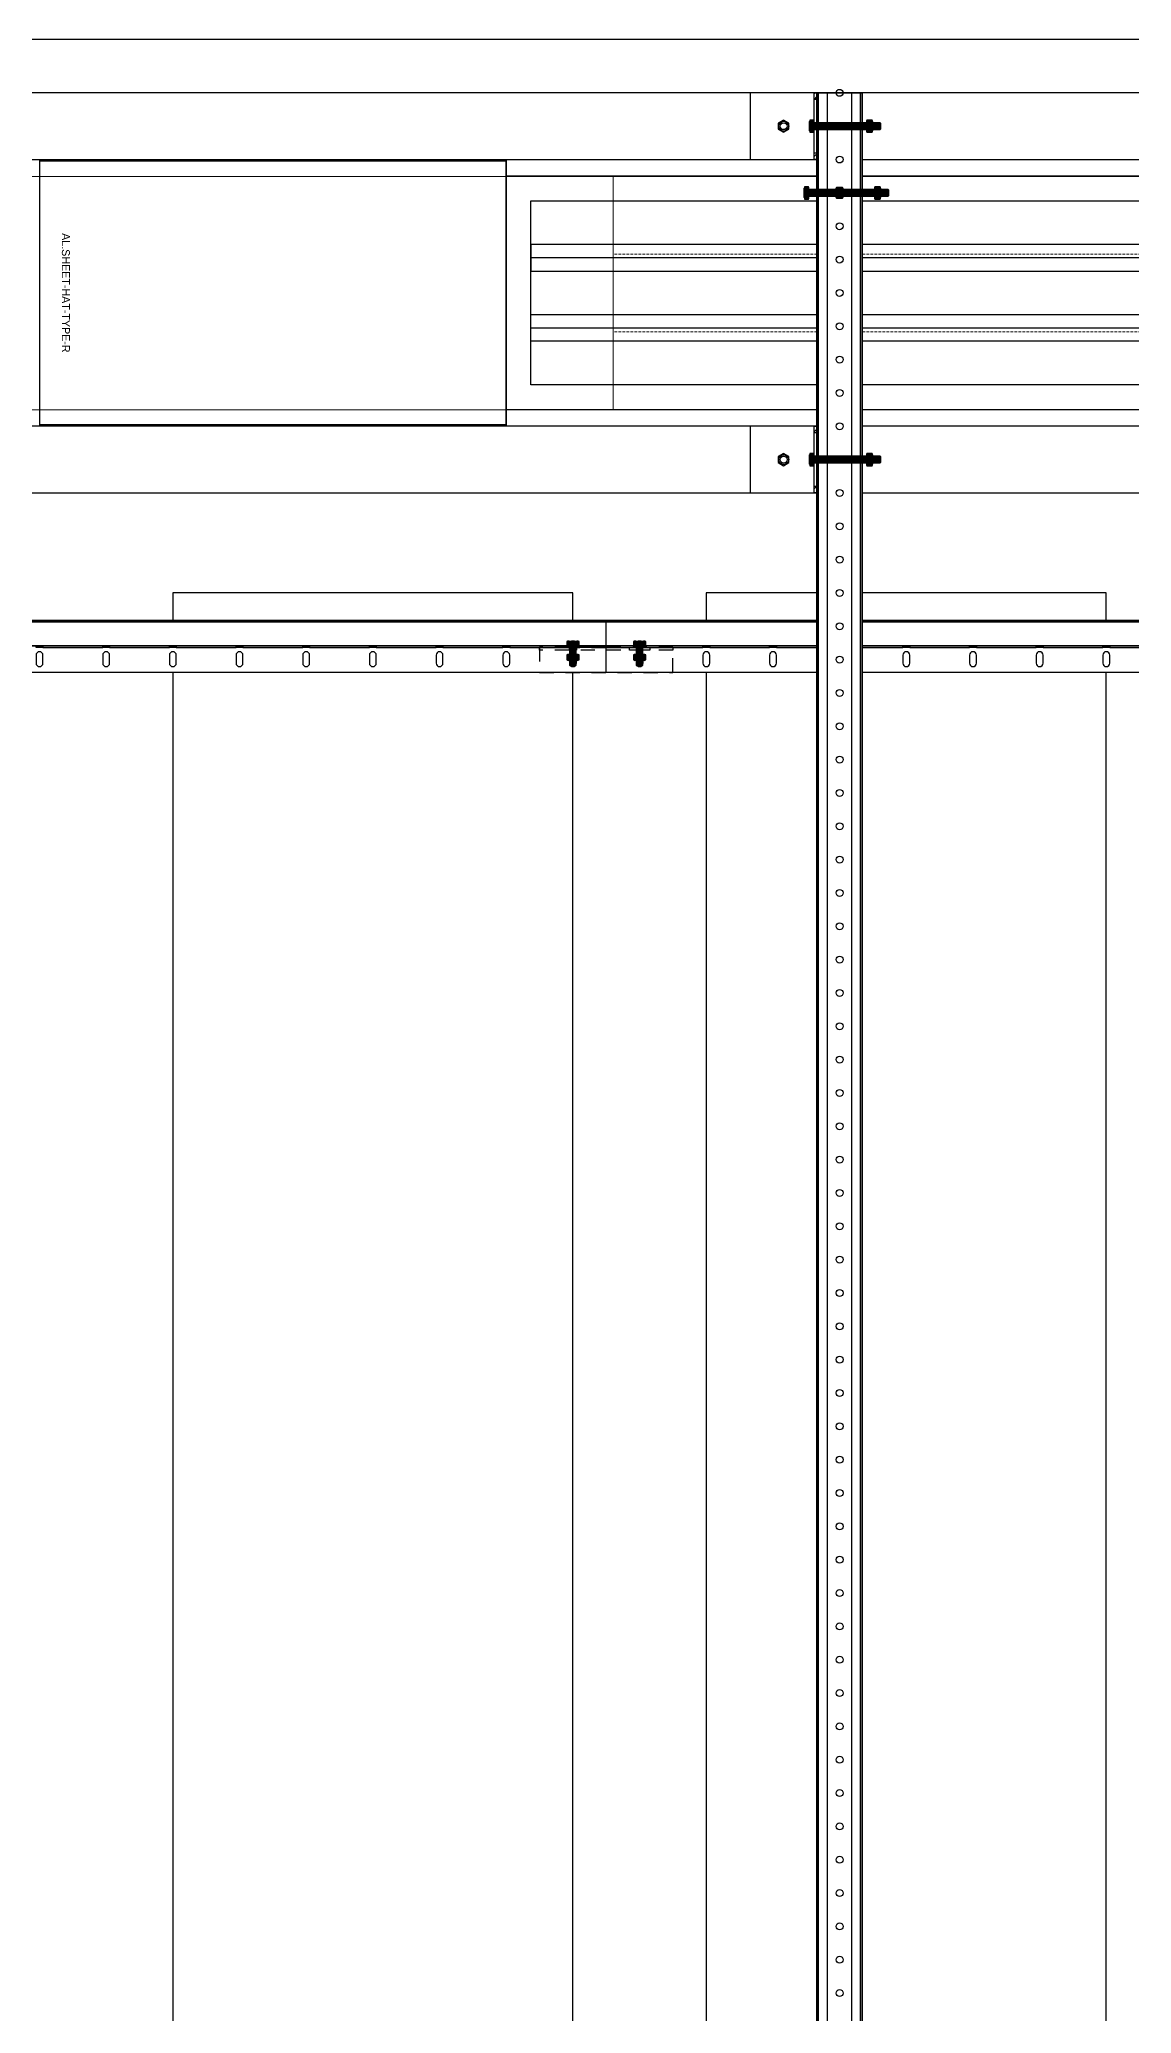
# Model space of a CAD drawing. Header units: millimetres. Extents: x -962357 to -591296, y -223672 to 59420.
# Drawn here: x -726230 to -725411, y -177807 to -176326 of the extents above; entities that cross this region are included whole.
import ezdxf
from ezdxf.enums import TextEntityAlignment as Align

# ---------------------------------------------------------------- set-up
doc = ezdxf.new("R2010")
doc.units = ezdxf.units.MM
doc.linetypes.add('DPA_Hidden 50', pattern=[3, 2, -1])
doc.linetypes.add('TA_HL_003.00000', pattern=[19.5, 10.65, -8.85])
for name, color, linetype in [('000 - H A T C H', 8, 'Continuous'), ('000 - WIPEOUT', 250, 'Continuous'), ('001 - ASCESSORIES', 251, 'Continuous'), ('A04_TUBE SERIES', 2, 'Continuous'), ('A11_ALU.SOLID SHEET', 2, 'Continuous')]:
    doc.layers.add(name, color=color, linetype=linetype)
doc.layers.add('A-GLAZ-CURT', color=2, linetype='Continuous', lineweight=9)
pattern_1 = [(110, (-0.5, 0), (-0.939693, -0.34202), []), (110, (-0.2012, 0.6409), (-0.939693, -0.34202), [1.25, -0.25, 0, -0.25])]

# ---------------------------------------------------------------- blocks, each defined once
blk = doc.blocks.new('*U4622')
at = {"layer": 'A11_ALU.SOLID SHEET', "color": 0}
blk.add_lwpolyline([(350, -98.8), (350, 98.8), (0, 98.8), (0, -98.8)], close=True, dxfattribs=at)
at = {"layer": 'Defpoints', "color": 250}
blk.add_point((0, 0), dxfattribs=at)
blk.add_text('AL.SHEET-HAT-TYPE-R', height=6, rotation=270, dxfattribs=at).set_placement((15, 0), align=Align.BOTTOM_CENTER)
blk = doc.blocks.new('*U4623')
at = {"layer": '001 - ASCESSORIES', "color": 0, "linetype": 'ByBlock'}
blk.add_lwpolyline([(800, 87.5), (-800, 87.5), (-800, -87.5), (800, -87.5)], close=True, dxfattribs=at)
at = {"layer": '001 - ASCESSORIES', "linetype": 'ByBlock'}
for points in [[(-781.5, 69), (781.5, 69), (781.5, -69), (-781.5, -69)], [(781.5, 36.3), (-781.5, 36.3), (-781.5, 16.3), (781.5, 16.3)], [(-781.5, -16.3), (781.5, -16.3), (781.5, -36.3), (-781.5, -36.3)]]:
    blk.add_lwpolyline(points, close=True, dxfattribs=at)
for points in [[(781.5, 26.3), (-781.5, 26.3)], [(-781.5, -26.3), (781.5, -26.3)]]:
    blk.add_lwpolyline(points, dxfattribs=at)
blk = doc.blocks.new('*U4643')
blk.add_attdef('EXTR.OVL-LENGTH_', (-25, -59.1), '', height=5)
blk.add_wipeout([(-25, 0), (25, 0), (25, 67400), (-25, 67400)]).dxf.layer = '000 - WIPEOUT'
at = {"layer": 'A04_TUBE SERIES', "color": 0}
blk.add_lwpolyline([(-25, 0), (25, 0), (25, 67400), (-25, 67400)], close=True, dxfattribs=at)
blk = doc.blocks.new('*U4645')
blk.add_attdef('EXTR.OVL-LENGTH_', (-25, -59.1), '', height=5)
blk.add_wipeout([(-25, 0), (25, 0), (25, 67400), (-25, 67400)]).dxf.layer = '000 - WIPEOUT'
at = {"layer": 'A04_TUBE SERIES', "color": 0}
blk.add_lwpolyline([(-25, 0), (25, 0), (25, 67400), (-25, 67400)], close=True, dxfattribs=at)
blk = doc.blocks.new('*U4717')
at = {"color": 3}
for points in [[(-1050, 25550), (1050, 25550), (1050, 25250), (-1050, 25250)], [(-1050, 25150), (1050, 25150), (1050, 24850), (-1050, 24850)]]:
    blk.add_wipeout(points, dxfattribs=at).dxf.layer = '000 - WIPEOUT'
at = {"layer": 'A11_ALU.SOLID SHEET', "color": 0, "linetype": 'ByBlock'}
for points in [[(-1050, 25250), (1050, 25250), (1050, 25550), (-1050, 25550)], [(-1050, 24850), (1050, 24850), (1050, 25150), (-1050, 25150)]]:
    blk.add_lwpolyline(points, close=True, dxfattribs=at)
blk = doc.blocks.new('000 - ASSCESSORIES_FAMELINE_GALV.BRACKET_FITTING_Z-PROFILE_HR-02AA_TOP_VIEW')
blk.add_wipeout([(-1200, 39), (1200, 39), (1200, 0), (-1200, 0)]).dxf.layer = '000 - WIPEOUT'
at = {"layer": '001 - ASCESSORIES', "linetype": 'Continuous'}
for p, q in [((-1200, 39), (1200, 39)), ((-1200, 0), (1200, 0))]:
    blk.add_line(p, q, dxfattribs=at)
at = {"layer": '001 - ASCESSORIES', "color": 1, "linetype": 'ByBlock'}
for p, q in [((-1127.6, 20.2), (-1127.6, 19)), ((-1077.6, 20.2), (-1077.6, 19)), ((-1027.6, 20.2), (-1027.6, 19)), ((-977.6, 20.2), (-977.6, 19)), ((-927.6, 20.2), (-927.6, 19)), ((-877.6, 20.2), (-877.6, 19)), ((-827.6, 20.2), (-827.6, 19)), ((-777.6, 20.2), (-777.6, 19)), ((822.4, 20.2), (822.4, 19)), ((872.4, 20.2), (872.4, 19)), ((922.4, 20.2), (922.4, 19)), ((972.4, 20.2), (972.4, 19)), ((1022.4, 20.2), (1022.4, 19)), ((1072.4, 20.2), (1072.4, 19)), ((1122.4, 20.2), (1122.4, 19)), ((1172.4, 20.2), (1172.4, 19))]:
    blk.add_line(p, q, dxfattribs=at)
at = {"layer": '001 - ASCESSORIES', "color": 0, "linetype": 'ByBlock'}
blk.add_lwpolyline([(-1200, 39), (1200, 39), (1200, 19), (-1200, 19)], close=True, dxfattribs=at)
at = {"layer": '001 - ASCESSORIES'}
for points in [[(-1172.4, 26), (-1172.4, 32, 1), (-1177.6, 32), (-1177.6, 26, 1)], [(-1122.4, 26), (-1122.4, 32, 1), (-1127.6, 32), (-1127.6, 26, 1)], [(-1072.4, 26), (-1072.4, 32, 1), (-1077.6, 32), (-1077.6, 26, 1)], [(-1022.4, 26), (-1022.4, 32, 1), (-1027.6, 32), (-1027.6, 26, 1)], [(-972.4, 26), (-972.4, 32, 1), (-977.6, 32), (-977.6, 26, 1)], [(-922.4, 26), (-922.4, 32, 1), (-927.6, 32), (-927.6, 26, 1)], [(-872.4, 26), (-872.4, 32, 1), (-877.6, 32), (-877.6, 26, 1)], [(-822.4, 26), (-822.4, 32, 1), (-827.6, 32), (-827.6, 26, 1)], [(-772.4, 26), (-772.4, 32, 1), (-777.6, 32), (-777.6, 26, 1)], [(827.6, 26), (827.6, 32, 1), (822.4, 32), (822.4, 26, 1)], [(877.6, 26), (877.6, 32, 1), (872.4, 32), (872.4, 26, 1)], [(927.6, 26), (927.6, 32, 1), (922.4, 32), (922.4, 26, 1)], [(977.6, 26), (977.6, 32, 1), (972.4, 32), (972.4, 26, 1)], [(1027.6, 26), (1027.6, 32, 1), (1022.4, 32), (1022.4, 26, 1)], [(1077.6, 26), (1077.6, 32, 1), (1072.4, 32), (1072.4, 26, 1)], [(1127.6, 26), (1127.6, 32, 1), (1122.4, 32), (1122.4, 26, 1)], [(1177.6, 26), (1177.6, 32, 1), (1172.4, 32), (1172.4, 26, 1)]]:
    blk.add_lwpolyline(points, format="xyb", close=True, dxfattribs=at)
at = {"layer": '001 - ASCESSORIES', "color": 1, "linetype": 'ByBlock'}
for points in [[(-1200, 20.2), (-1177.6, 20.2), (-1177.6, 19), (-1200, 19)], [(-1177.6, 20.2), (-1172.4, 20.2), (-1172.4, 19), (-1177.6, 19)], [(-1127.6, 20.2), (-1172.4, 20.2), (-1172.4, 19), (-1127.6, 19)], [(-1127.6, 20.2), (-1122.4, 20.2), (-1122.4, 19), (-1127.6, 19)], [(-1077.6, 20.2), (-1122.4, 20.2), (-1122.4, 19), (-1077.6, 19)], [(-1077.6, 20.2), (-1072.4, 20.2), (-1072.4, 19), (-1077.6, 19)], [(-1027.6, 20.2), (-1072.4, 20.2), (-1072.4, 19), (-1027.6, 19)], [(-1027.6, 20.2), (-1022.4, 20.2), (-1022.4, 19), (-1027.6, 19)], [(-977.6, 20.2), (-1022.4, 20.2), (-1022.4, 19), (-977.6, 19)], [(-977.6, 20.2), (-972.4, 20.2), (-972.4, 19), (-977.6, 19)], [(-927.6, 20.2), (-972.4, 20.2), (-972.4, 19), (-927.6, 19)], [(-927.6, 20.2), (-922.4, 20.2), (-922.4, 19), (-927.6, 19)], [(-877.6, 20.2), (-922.4, 20.2), (-922.4, 19), (-877.6, 19)], [(-877.6, 20.2), (-872.4, 20.2), (-872.4, 19), (-877.6, 19)], [(-827.6, 20.2), (-872.4, 20.2), (-872.4, 19), (-827.6, 19)], [(-827.6, 20.2), (-822.4, 20.2), (-822.4, 19), (-827.6, 19)], [(-777.6, 20.2), (-822.4, 20.2), (-822.4, 19), (-777.6, 19)], [(-777.6, 20.2), (-772.4, 20.2), (-772.4, 19), (-777.6, 19)], [(822.4, 20.2), (777.6, 20.2), (777.6, 19), (822.4, 19)], [(822.4, 20.2), (827.6, 20.2), (827.6, 19), (822.4, 19)], [(872.4, 20.2), (827.6, 20.2), (827.6, 19), (872.4, 19)], [(872.4, 20.2), (877.6, 20.2), (877.6, 19), (872.4, 19)], [(922.4, 20.2), (877.6, 20.2), (877.6, 19), (922.4, 19)], [(922.4, 20.2), (927.6, 20.2), (927.6, 19), (922.4, 19)], [(972.4, 20.2), (927.6, 20.2), (927.6, 19), (972.4, 19)], [(972.4, 20.2), (977.6, 20.2), (977.6, 19), (972.4, 19)], [(1022.4, 20.2), (977.6, 20.2), (977.6, 19), (1022.4, 19)], [(1022.4, 20.2), (1027.6, 20.2), (1027.6, 19), (1022.4, 19)], [(1072.4, 20.2), (1027.6, 20.2), (1027.6, 19), (1072.4, 19)], [(1072.4, 20.2), (1077.6, 20.2), (1077.6, 19), (1072.4, 19)], [(1122.4, 20.2), (1077.6, 20.2), (1077.6, 19), (1122.4, 19)], [(1122.4, 20.2), (1127.6, 20.2), (1127.6, 19), (1122.4, 19)], [(1172.4, 20.2), (1127.6, 20.2), (1127.6, 19), (1172.4, 19)], [(1172.4, 20.2), (1177.6, 20.2), (1177.6, 19), (1172.4, 19)], [(1200, 20.2), (1177.6, 20.2), (1177.6, 19), (1200, 19)]]:
    blk.add_lwpolyline(points, close=True, dxfattribs=at)
at = {"layer": '001 - ASCESSORIES'}
blk.add_lwpolyline([(-1200, 19), (1200, 19), (1200, 0), (-1200, 0)], close=True, dxfattribs=at)
at = {"layer": '001 - ASCESSORIES', "color": 2}
blk.add_lwpolyline([(-1200, 1.2), (1200, 1.2), (1200, 0), (-1200, 0)], close=True, dxfattribs=at)
blk = doc.blocks.new('*U4662')
at = {"color": 1}
for p, q in [((-3.5, 4.5), (3.5, 4.5)), ((-3.5, 0), (3.5, 0))]:
    blk.add_line(p, q, dxfattribs=at)
at = {"color": 0}
for points in [[(-2.3, 4.2, 0.249893), (-4.6, 4.2), (-4.6, 0.3, 0.249893), (-2.3, 0.3)], [(2.3, 4.2, 0.062422), (0, 4.5, 0.062422), (-2.3, 4.2), (-2.3, 0.3, 0.061692), (0, 0, 0.061692), (2.3, 0.3)], [(4.6, 4.2, 0.249893), (2.3, 4.2), (2.3, 0.3, 0.249893), (4.6, 0.3)]]:
    blk.add_lwpolyline(points, format="xyb", close=True, dxfattribs=at)
blk = doc.blocks.new('*U4707')
at = {"layer": '000 - H A T C H'}
h = blk.add_hatch(color=250, dxfattribs=at)
h.dxf.hatch_style = 1
edge = h.paths.add_edge_path()
edge.add_line((0.3, 4.6), (4.2, 4.6))
edge.add_arc((2, 3.5), 2.45, 0, 28.0609, ccw=False)
edge.add_line((4.5, 3.5), (4.5, 0))
edge.add_arc((-4.9, 0), 9.36, -0.0239, 0.0239, ccw=False)
edge.add_line((4.5, 0), (4.5, 0))
edge.add_arc((-4.9, 0), 9.36, -0.0239, 0.0239, ccw=False)
edge.add_line((4.5, 0), (4.5, -3.5))
edge.add_arc((2, -3.5), 2.45, -28.0609, 0, ccw=False)
edge.add_line((4.2, -4.6), (0.3, -4.6))
edge.add_arc((2.5, -3.5), 2.45, 180, 208.0609, ccw=False)
edge.add_line((0, -3.5), (0, 3.5))
edge.add_arc((2.5, 3.5), 2.45, 151.9391, 180, ccw=False)
at = {"layer": '001 - ASCESSORIES', "color": 0, "rotation": 270}
blk.add_blockref('*U4662', (0, 0), dxfattribs=at)
blk = doc.blocks.new('*U4682')
at = {"color": 1}
for p, q in [((-3.5, 3.5), (3.5, 3.5)), ((-3.5, 0), (3.5, 0))]:
    blk.add_line(p, q, dxfattribs=at)
at = {"color": 0}
for points in [[(-2.3, 3.2, 0.249855), (-4.6, 3.2), (-4.6, 0.3, 0.249855), (-2.3, 0.3)], [(2.3, 3.2, 0.062432), (0, 3.5, 0.062432), (-2.3, 3.2), (-2.3, 0.3, 0.061701), (0, 0, 0.061701), (2.3, 0.3)], [(4.6, 3.2, 0.249855), (2.3, 3.2), (2.3, 0.3, 0.249855), (4.6, 0.3)]]:
    blk.add_lwpolyline(points, format="xyb", close=True, dxfattribs=at)
blk = doc.blocks.new('*U4688')
at = {"layer": '000 - H A T C H'}
h = blk.add_hatch(dxfattribs=at)
h.set_pattern_fill('ANSI35', color=8, scale=4, angle=65)
h.set_pattern_definition(pattern_1)
h.paths.add_polyline_path([(0, -2.5), (14.5, -2.5), (14.5, 2.5), (0, 2.5)])
at = {"color": 8}
blk.add_line((14.5, -2.5), (14.5, 2.5), dxfattribs=at)
at = {"color": 1}
blk.add_lwpolyline([(14.5, 2.5), (0, 2.5), (0, -2.5), (14.5, -2.5), (15, -2), (15, 2)], close=True, dxfattribs=at)
blk = doc.blocks.new('*U4699')
at = {"layer": '000 - H A T C H'}
h = blk.add_hatch(color=250, dxfattribs=at)
h.dxf.hatch_style = 1
edge = h.paths.add_edge_path()
edge.add_line((-0.3, -4.6), (-3.2, -4.6))
edge.add_arc((-1, -3.5), 2.45, 180, 208.0569, ccw=False)
edge.add_line((-3.5, -3.5), (-3.5, 0))
edge.add_arc((5.9, 0), 9.36, 179.9761, 180.0239, ccw=False)
edge.add_line((-3.5, 0), (-3.5, 0))
edge.add_arc((5.9, 0), 9.36, 179.9761, 180.0239, ccw=False)
edge.add_line((-3.5, 0), (-3.5, 3.5))
edge.add_arc((-1, 3.5), 2.45, 151.9431, 180, ccw=False)
edge.add_line((-3.2, 4.6), (-0.3, 4.6))
edge.add_arc((-2.5, 3.5), 2.45, 360, 388.0569, ccw=False)
edge.add_line((0, 3.5), (0, -3.5))
edge.add_arc((-2.5, -3.5), 2.45, 331.9431, 360, ccw=False)
blk.add_blockref('*U4688', (0, 0))
at = {"layer": '001 - ASCESSORIES', "rotation": 90}
blk.add_blockref('*U4682', (0, 0), dxfattribs=at)
blk = doc.blocks.new('000 - ASSCESSORIES_FAMELINE_GALV._SPICE-FOR_HR-02A_TOP_VIEW')
at = {"layer": '001 - ASCESSORIES', "color": 0, "linetype": 'ByBlock'}
blk.add_lwpolyline([(-50, 0), (50, 0), (50, 18.8), (-50, 18.8)], close=True, dxfattribs=at)
at = {"layer": '001 - ASCESSORIES', "linetype": 'ByBlock'}
blk.add_lwpolyline([(-50, 2), (50, 2), (50, 0), (-50, 0)], close=True, dxfattribs=at)
at = {"layer": '001 - ASCESSORIES', "color": 1}
for points in [[(-32.6, 2), (-17.4, 2), (-17.4, 0), (-32.6, 0)], [(22.4, 2), (27.6, 2), (27.6, 0), (22.4, 0)]]:
    blk.add_lwpolyline(points, close=True, dxfattribs=at)
blk = doc.blocks.new('*U4943')
at = {"layer": '001 - ASCESSORIES', "linetype": 'ByBlock', "rotation": 180}
blk.add_blockref('000 - ASSCESSORIES_FAMELINE_GALV.BRACKET_FITTING_Z-PROFILE_HR-02AA_TOP_VIEW', (24000, 39), dxfattribs=at)
blk.add_blockref('000 - ASSCESSORIES_FAMELINE_GALV.BRACKET_FITTING_Z-PROFILE_HR-02AA_TOP_VIEW', (26400, 39), dxfattribs=at)
at = {"layer": '001 - ASCESSORIES', "rotation": 270}
for name, p in [('*U4699', (25175, 20)), ('*U4707', (25175, 13.6))]:
    blk.add_blockref(name, p, dxfattribs=at)
at = {"layer": '001 - ASCESSORIES', "linetype": 'TA_HL_003.00000', "rotation": 180}
blk.add_blockref('000 - ASSCESSORIES_FAMELINE_GALV._SPICE-FOR_HR-02A_TOP_VIEW', (25200, 18.8), dxfattribs=at)
at = {"layer": '001 - ASCESSORIES', "rotation": 270}
for name, p in [('*U4699', (25225, 20)), ('*U4707', (25225, 13.6))]:
    blk.add_blockref(name, p, dxfattribs=at)
blk = doc.blocks.new('*U4945')
at = {"color": 6}
blk.add_wipeout([(1425, -17), (-1425, -17), (-1425, 17), (1425, 17)], dxfattribs=at).dxf.layer = '000 - WIPEOUT'
at = {"layer": '001 - ASCESSORIES', "color": 0, "linetype": 'ByBlock'}
for p, q in [((1425, 15.8), (-1425, 15.8)), ((1425, -15.8), (-1425, -15.8))]:
    blk.add_line(p, q, dxfattribs=at)
at = {"layer": '001 - ASCESSORIES', "color": 1}
blk.add_lwpolyline([(1425, 17), (1425, -17), (-1425, -17), (-1425, 17)], close=True, dxfattribs=at)
at = {"layer": '001 - ASCESSORIES', "color": 0, "linetype": 'ByBlock'}
for points in [[(-1425, 17), (-1425, 9), (1425, 9), (1425, 17)], [(-1425, -9), (-1425, -17), (1425, -17), (1425, -9)]]:
    blk.add_lwpolyline(points, close=True, dxfattribs=at)
at = {"layer": '001 - ASCESSORIES', "color": 1, "linetype": 'Continuous'}
for centre in [(-1425, 0), (-1400, 0), (-1375, 0), (-1350, 0), (-1325, 0), (-1300, 0), (-1275, 0), (-1250, 0), (-1225, 0), (-1200, 0), (-1175, 0), (-1150, 0), (-1125, 0), (-1100, 0), (-1075, 0), (-1050, 0), (-1025, 0), (-1000, 0), (-975, 0), (-950, 0), (-925, 0), (-900, 0), (-875, 0), (-850, 0), (-825, 0), (-800, 0), (-775, 0), (-750, 0), (-725, 0), (-700, 0), (-675, 0), (-650, 0), (-625, 0), (-600, 0), (-575, 0), (-550, 0), (-525, 0), (-500, 0), (-475, 0), (-450, 0), (-425, 0), (-400, 0), (-375, 0), (-350, 0), (-325, 0), (-300, 0), (-275, 0), (-250, 0), (-225, 0), (-200, 0), (-175, 0), (-150, 0), (-125, 0), (-100, 0), (-75, 0), (-50, 0), (-25, 0), (0, 0)]:
    blk.add_circle(centre, 2.6, dxfattribs=at)
blk = doc.blocks.new('*U4663')
at = {"layer": '001 - ASCESSORIES', "color": 0}
blk.add_lwpolyline([(4.6, 0), (2.3, 4), (-2.3, 4), (-4.6, 0), (-2.3, -4), (2.3, -4)], close=True, dxfattribs=at)
at = {"layer": '001 - ASCESSORIES', "color": 8}
blk.add_circle((0, 0), 3.85, dxfattribs=at)
at = {"layer": '001 - ASCESSORIES', "color": 0}
blk.add_circle((0, 0), 2.6, dxfattribs=at)
blk = doc.blocks.new('*U4664')
at = {"layer": '000 - H A T C H'}
h = blk.add_hatch(color=250, dxfattribs=at)
h.dxf.hatch_style = 1
h.paths.add_polyline_path([(4, -2.3), (4, 2.3), (0, 4.6), (-4, 2.3), (-4, -2.3), (0, -4.6)])
h.paths.add_polyline_path([(0, -2.6, -1), (0, 2.6, -1)], flags=16)
at = {"layer": '001 - ASCESSORIES', "color": 0, "rotation": 270}
blk.add_blockref('*U4663', (0, 0), dxfattribs=at)
blk = doc.blocks.new('*U4696')
at = {"layer": '000 - H A T C H'}
h = blk.add_hatch(dxfattribs=at)
h.set_pattern_fill('ANSI35', color=8, scale=4, angle=65)
h.set_pattern_definition(pattern_1)
h.paths.add_polyline_path([(0, -2.5), (59.5, -2.5), (59.5, 2.5), (0, 2.5)])
at = {"color": 8}
blk.add_line((59.5, -2.5), (59.5, 2.5), dxfattribs=at)
at = {"color": 1}
blk.add_lwpolyline([(59.5, 2.5), (0, 2.5), (0, -2.5), (59.5, -2.5), (60, -2), (60, 2)], close=True, dxfattribs=at)
blk = doc.blocks.new('*U4748')
at = {"layer": '000 - H A T C H'}
h = blk.add_hatch(color=250, dxfattribs=at)
h.dxf.hatch_style = 1
edge = h.paths.add_edge_path()
edge.add_line((-0.3, -4.6), (-3.2, -4.6))
edge.add_arc((-1, -3.5), 2.45, 180, 208.0569, ccw=False)
edge.add_line((-3.5, -3.5), (-3.5, 0))
edge.add_arc((5.9, 0), 9.36, 179.9761, 180.0239, ccw=False)
edge.add_line((-3.5, 0), (-3.5, 0))
edge.add_arc((5.9, 0), 9.36, 179.9761, 180.0239, ccw=False)
edge.add_line((-3.5, 0), (-3.5, 3.5))
edge.add_arc((-1, 3.5), 2.45, 151.9431, 180, ccw=False)
edge.add_line((-3.2, 4.6), (-0.3, 4.6))
edge.add_arc((-2.5, 3.5), 2.45, 360, 388.0569, ccw=False)
edge.add_line((0, 3.5), (0, -3.5))
edge.add_arc((-2.5, -3.5), 2.45, 331.9431, 360, ccw=False)
blk.add_blockref('*U4696', (0, 0))
at = {"layer": '001 - ASCESSORIES', "rotation": 90}
blk.add_blockref('*U4682', (0, 0), dxfattribs=at)
blk = doc.blocks.new('*U4821')
at = {"layer": '001 - ASCESSORIES'}
blk.add_blockref('*U4748', (-23, 0), dxfattribs=at)
at = {"layer": '001 - ASCESSORIES', "color": 2}
for rotation in [90, 90, 270, 270]:
    blk.add_blockref('*U4664', (0, 0), dxfattribs=dict(at, rotation=rotation))
at = {"layer": '001 - ASCESSORIES', "color": 1}
blk.add_blockref('*U4707', (26.2, 0), dxfattribs=at)
blk = doc.blocks.new('000 - ASSCESSORIES_FAMELINE_AL.EXTR._L-PROFILE_50x68mm._non-code_TOP_VIEW')
blk.add_wipeout([(-50, -25), (0, -25), (0, 25), (-50, 25)]).dxf.layer = '000 - WIPEOUT'
at = {"layer": '000 - H A T C H'}
h = blk.add_hatch(dxfattribs=at)
h.set_pattern_fill('ANSI32', color=8, scale=0.5)
h.set_pattern_definition([(45, (-14193.569, 11847.092), (-3.367596, 3.367596), []), (45, (-14191.324, 11847.092), (-3.367596, 3.367596), [])])
h.paths.add_polyline_path([(-2, 20), (0, 20), (0, 25), (-2, 25)])
h.paths.add_polyline_path([(0, -20), (-2, -20), (-2, -25), (0, -25)])
at = {"layer": '001 - ASCESSORIES', "color": 0}
for p, q in [((0, 20), (-2, 20)), ((-2, -20), (0, -20))]:
    blk.add_line(p, q, dxfattribs=at)
at = {"layer": '001 - ASCESSORIES', "color": 1}
blk.add_line((-2, -20), (-2, 20), dxfattribs=at)
at = {"layer": '001 - ASCESSORIES'}
blk.add_lwpolyline([(-50, -25), (0, -25), (0, 25), (-50, 25)], close=True, dxfattribs=at)
at = {"layer": '001 - ASCESSORIES', "color": 0}
for points in [[(-2, 25), (0, 25), (0, 20), (-2, 20)], [(-2, -20), (0, -20), (0, -25), (-2, -25)]]:
    blk.add_lwpolyline(points, close=True, dxfattribs=at)
at = {"layer": '001 - ASCESSORIES', "color": 1}
blk.add_circle((-25, 0), 2.6, dxfattribs=at)
blk = doc.blocks.new('*U4738')
at = {"layer": '001 - ASCESSORIES', "color": 0}
blk.add_blockref('000 - ASSCESSORIES_FAMELINE_AL.EXTR._L-PROFILE_50x68mm._non-code_TOP_VIEW', (0, 0), dxfattribs=at)
blk = doc.blocks.new('*U4683')
blk.add_circle((0, 0), 3.66)
at = {"layer": '001 - ASCESSORIES', "color": 0}
blk.add_lwpolyline([(4.6, 0), (2.3, 4), (-2.3, 4), (-4.6, 0), (-2.3, -4), (2.3, -4)], close=True, dxfattribs=at)
at = {"layer": '001 - ASCESSORIES', "color": 8}
blk.add_circle((0, 0), 3.85, dxfattribs=at)
blk = doc.blocks.new('*U4715')
at = {"layer": '001 - ASCESSORIES', "rotation": 90}
blk.add_blockref('*U4683', (0, 0), dxfattribs=at)
blk = doc.blocks.new('*U4751')
at = {"layer": '001 - ASCESSORIES'}
blk.add_blockref('*U4715', (0, 0), dxfattribs=at)
blk = doc.blocks.new('*U4694')
at = {"layer": '000 - H A T C H'}
h = blk.add_hatch(dxfattribs=at)
h.set_pattern_fill('ANSI35', color=8, scale=4, angle=65)
h.set_pattern_definition(pattern_1)
h.paths.add_polyline_path([(0, -2.5), (49.5, -2.5), (49.5, 2.5), (0, 2.5)])
at = {"color": 8}
blk.add_line((49.5, -2.5), (49.5, 2.5), dxfattribs=at)
at = {"color": 1}
blk.add_lwpolyline([(49.5, 2.5), (0, 2.5), (0, -2.5), (49.5, -2.5), (50, -2), (50, 2)], close=True, dxfattribs=at)
blk = doc.blocks.new('*U4746')
at = {"layer": '000 - H A T C H'}
h = blk.add_hatch(color=250, dxfattribs=at)
h.dxf.hatch_style = 1
edge = h.paths.add_edge_path()
edge.add_line((-0.3, -4.6), (-3.2, -4.6))
edge.add_arc((-1, -3.5), 2.45, 180, 208.0569, ccw=False)
edge.add_line((-3.5, -3.5), (-3.5, 0))
edge.add_arc((5.9, 0), 9.36, 179.9761, 180.0239, ccw=False)
edge.add_line((-3.5, 0), (-3.5, 0))
edge.add_arc((5.9, 0), 9.36, 179.9761, 180.0239, ccw=False)
edge.add_line((-3.5, 0), (-3.5, 3.5))
edge.add_arc((-1, 3.5), 2.45, 151.9431, 180, ccw=False)
edge.add_line((-3.2, 4.6), (-0.3, 4.6))
edge.add_arc((-2.5, 3.5), 2.45, 360, 388.0569, ccw=False)
edge.add_line((0, 3.5), (0, -3.5))
edge.add_arc((-2.5, -3.5), 2.45, 331.9431, 360, ccw=False)
blk.add_blockref('*U4694', (0, 0))
at = {"layer": '001 - ASCESSORIES', "rotation": 90}
blk.add_blockref('*U4682', (0, 0), dxfattribs=at)
blk = doc.blocks.new('*U4752')
at = {"layer": '001 - ASCESSORIES'}
for name, p in [('*U4746', (0, 0)), ('*U4707', (39.2, 0))]:
    blk.add_blockref(name, p, dxfattribs=at)
blk = doc.blocks.new('*U4794')
at = {"color": 2}
blk.add_blockref('*U4738', (0, 0), dxfattribs=at)
for name, p in [('*U4751', (-25, 0)), ('*U4752', (-2, 0))]:
    blk.add_blockref(name, p)
blk = doc.blocks.new('*U4956')
blk.add_lwpolyline([(27650, -552), (-107450, -552), (-107450, -3555), (27650, -3555)], close=True)
blk.add_blockref('*U4623', (19600, -742))
blk.add_blockref('*U4623', (19600, -742))
at = {"layer": 'A11_ALU.SOLID SHEET', "color": 1}
blk.add_blockref('*U4622', (18450, -742), dxfattribs=at)
blk.add_blockref('*U4622', (18450, -742), dxfattribs=at)
at = {"layer": 'A04_TUBE SERIES', "color": 0, "linetype": 'ByBlock', "rotation": 270}
for name, p in [('*U4643', (-39850, -617)), ('*U4645', (-39850, -867))]:
    blk.add_blockref(name, p, dxfattribs=at)
at = {"layer": 'A11_ALU.SOLID SHEET', "color": 0, "linetype": 'ByBlock', "rotation": 270}
blk.add_blockref('*U4717', (-6300, -2017), dxfattribs=at)
at = {"layer": '001 - ASCESSORIES', "linetype": 'ByBlock'}
blk.add_blockref('*U4943', (-6325, -1026.7), dxfattribs=at)
at = {"layer": '001 - ASCESSORIES', "linetype": 'ByBlock', "rotation": 270}
blk.add_blockref('*U4945', (19050, -2017), dxfattribs=at)
at = {"layer": '001 - ASCESSORIES', "linetype": 'ByBlock'}
for name, p in [('*U4794', (19033, -617)), ('*U4821', (19050, -667)), ('*U4794', (19033, -867))]:
    blk.add_blockref(name, p, dxfattribs=at)
blk.add_blockref('*U4794', (19033, -617), dxfattribs=at)
blk = doc.blocks.new('DPA_CP_Metal Ceiling Air Supply1 - Linear Diffuser Air Supply-12404980-4160-01 UPPER PLATFORM LEVEL - REFLECTED CEILING PLAN')
at = {"layer": 'A-GLAZ-CURT'}
for p, q in [((-788882.4, 2701.5), (-788882.4, 2976.5)), ((-788882.4, 2976.5), (-787282.4, 2976.5)), ((-788882.4, 2701.5), (-788882.4, 2976.5)), ((-788882.4, 2976.5), (-787282.4, 2976.5)), ((-788882.4, 2976.5), (-787282.4, 2976.5)), ((-788882.4, 2701.5), (-788882.4, 2976.5)), ((-787282.4, 2701.5), (-787282.4, 2976.5)), ((-787282.4, 2976.5), (-787282.4, 2701.5)), ((-787282.4, 2976.5), (-787282.4, 2701.5)), ((-787282.4, 2926.5), (-788882.4, 2926.5)), ((-788802.4, 2926.5), (-788802.4, 2751.5)), ((-787362.4, 2926.5), (-787362.4, 2751.5)), ((-787282.4, 2751.5), (-788882.4, 2751.5)), ((-788882.4, 2701.5), (-787282.4, 2701.5)), ((-787282.4, 2701.5), (-788882.4, 2701.5)), ((-787282.4, 2701.5), (-788882.4, 2701.5))]:
    blk.add_line(p, q, dxfattribs=at)
at = {"layer": 'A-GLAZ-CURT', "linetype": 'DPA_Hidden 50'}
for p, q in [((-787362.4, 2868.2), (-788802.4, 2868.2)), ((-787362.4, 2809.9), (-788802.4, 2809.9))]:
    blk.add_line(p, q, dxfattribs=at)
blk = doc.blocks.new('DPA_CP_Metal Ceiling Panel1 - Horizontal with Gap-16028279-4160-01 UPPER PLATFORM LEVEL - REFLECTED CEILING PLAN')
at = {"layer": 'A-GLAZ-CURT'}
for p, q in [((-787282.4, 2701.5), (-787282.4, 2976.5)), ((-787282.4, 2701.5), (-787282.4, 2976.5)), ((-787282.4, 2976.5), (-786932.4, 2976.5)), ((-787282.4, 2976.5), (-786932.4, 2976.5)), ((-787282.4, 2701.5), (-787282.4, 2976.5)), ((-786932.4, 2701.5), (-786932.4, 2976.5)), ((-786932.4, 2976.5), (-786932.4, 2701.5)), ((-786932.4, 2976.5), (-786932.4, 2701.5)), ((-787282.4, 2926.5), (-786932.4, 2926.5)), ((-787282.4, 2751.5), (-786932.4, 2751.5)), ((-787282.4, 2701.5), (-786932.4, 2701.5)), ((-786932.4, 2701.5), (-787282.4, 2701.5)), ((-786932.4, 2701.5), (-787282.4, 2701.5))]:
    blk.add_line(p, q, dxfattribs=at)
blk = doc.blocks.new('DPA_CP_Metal Ceiling Luminaire2 - Linear Luminaire-12404975-4160-01 UPPER PLATFORM LEVEL - REFLECTED CEILING PLAN')
at = {"layer": 'A-GLAZ-CURT'}
for p, q in [((-786932.4, 2701.5), (-786932.4, 2976.5)), ((-786932.4, 2976.5), (-785732.4, 2976.5)), ((-786932.4, 2976.5), (-786932.4, 2701.5)), ((-785732.4, 2976.5), (-786932.4, 2976.5)), ((-786932.4, 2976.5), (-785732.4, 2976.5)), ((-785732.4, 2976.5), (-785732.4, 2701.5)), ((-785732.4, 2701.5), (-785732.4, 2976.5)), ((-786932.4, 2939), (-786932.4, 2701.5)), ((-785732.4, 2939), (-785732.4, 2701.5)), ((-786932.4, 2926.5), (-785732.4, 2926.5)), ((-786932.4, 2751.5), (-785732.4, 2751.5)), ((-785732.4, 2701.5), (-786932.4, 2701.5)), ((-785732.4, 2701.5), (-786932.4, 2701.5)), ((-786932.4, 2701.5), (-785732.4, 2701.5))]:
    blk.add_line(p, q, dxfattribs=at)
at = {"layer": 'A-GLAZ-CURT', "linetype": 'DPA_Hidden 50'}
for p, q in [((-786837.4, 2926.5), (-786837.4, 2751.5)), ((-786732.4, 2926.5), (-786732.4, 2751.5)), ((-786632.4, 2926.5), (-786632.4, 2751.5)), ((-786532.4, 2926.5), (-786532.4, 2751.5)), ((-786432.4, 2926.5), (-786432.4, 2751.5)), ((-786332.4, 2926.5), (-786332.4, 2751.5)), ((-786232.4, 2926.5), (-786232.4, 2751.5)), ((-786132.4, 2926.5), (-786132.4, 2751.5)), ((-786032.4, 2926.5), (-786032.4, 2751.5)), ((-785932.4, 2926.5), (-785932.4, 2751.5)), ((-785827.4, 2926.5), (-785827.4, 2751.5))]:
    blk.add_line(p, q, dxfattribs=at)
blk = doc.blocks.new('*U431')
at = {"layer": 'A11_ALU.SOLID SHEET', "color": 0}
blk.add_lwpolyline([(350, -98.8), (350, 98.8), (0, 98.8), (0, -98.8)], close=True, dxfattribs=at)
at = {"layer": 'Defpoints', "color": 250}
blk.add_point((0, 0), dxfattribs=at)
blk.add_text('AL.SHEET-HAT-TYPE-R', height=6, rotation=270, dxfattribs=at).set_placement((15, 0), align=Align.BOTTOM_CENTER)
blk = doc.blocks.new('*U340')
at = {"layer": '001 - ASCESSORIES', "color": 0, "linetype": 'ByBlock'}
blk.add_lwpolyline([(800, 87.5), (-800, 87.5), (-800, -87.5), (800, -87.5)], close=True, dxfattribs=at)
at = {"layer": '001 - ASCESSORIES', "linetype": 'ByBlock'}
for points in [[(-781.5, 69), (781.5, 69), (781.5, -69), (-781.5, -69)], [(781.5, 36.3), (-781.5, 36.3), (-781.5, 16.3), (781.5, 16.3)], [(-781.5, -16.3), (781.5, -16.3), (781.5, -36.3), (-781.5, -36.3)]]:
    blk.add_lwpolyline(points, close=True, dxfattribs=at)
for points in [[(781.5, 26.3), (-781.5, 26.3)], [(-781.5, -26.3), (781.5, -26.3)]]:
    blk.add_lwpolyline(points, dxfattribs=at)
blk = doc.blocks.new('*U723')
blk.add_attdef('EXTR.OVL-LENGTH_', (-25, -59.1), '', height=5)
blk.add_wipeout([(-25, 0), (25, 0), (25, 67400), (-25, 67400)]).dxf.layer = '000 - WIPEOUT'
at = {"layer": 'A04_TUBE SERIES', "color": 0}
blk.add_lwpolyline([(-25, 0), (25, 0), (25, 67400), (-25, 67400)], close=True, dxfattribs=at)
blk = doc.blocks.new('*U745')
blk.add_attdef('EXTR.OVL-LENGTH_', (-25, -59.1), '', height=5)
blk.add_wipeout([(-25, 0), (25, 0), (25, 67400), (-25, 67400)]).dxf.layer = '000 - WIPEOUT'
at = {"layer": 'A04_TUBE SERIES', "color": 0}
blk.add_lwpolyline([(-25, 0), (25, 0), (25, 67400), (-25, 67400)], close=True, dxfattribs=at)
blk = doc.blocks.new('*U695')
at = {"color": 3}
for points in [[(-1050, 25550), (1050, 25550), (1050, 25250), (-1050, 25250)], [(-1050, 25150), (1050, 25150), (1050, 24850), (-1050, 24850)]]:
    blk.add_wipeout(points, dxfattribs=at).dxf.layer = '000 - WIPEOUT'
at = {"layer": 'A11_ALU.SOLID SHEET', "color": 0, "linetype": 'ByBlock'}
for points in [[(-1050, 25250), (1050, 25250), (1050, 25550), (-1050, 25550)], [(-1050, 24850), (1050, 24850), (1050, 25150), (-1050, 25150)]]:
    blk.add_lwpolyline(points, close=True, dxfattribs=at)
blk = doc.blocks.new('*U349')
at = {"color": 1}
for p, q in [((-3.5, 4.5), (3.5, 4.5)), ((-3.5, 0), (3.5, 0))]:
    blk.add_line(p, q, dxfattribs=at)
at = {"color": 0}
for points in [[(-2.3, 4.2, 0.249893), (-4.6, 4.2), (-4.6, 0.3, 0.249893), (-2.3, 0.3)], [(2.3, 4.2, 0.062422), (0, 4.5, 0.062422), (-2.3, 4.2), (-2.3, 0.3, 0.061692), (0, 0, 0.061692), (2.3, 0.3)], [(4.6, 4.2, 0.249893), (2.3, 4.2), (2.3, 0.3, 0.249893), (4.6, 0.3)]]:
    blk.add_lwpolyline(points, format="xyb", close=True, dxfattribs=at)
blk = doc.blocks.new('*U667')
at = {"layer": '000 - H A T C H'}
h = blk.add_hatch(color=250, dxfattribs=at)
h.dxf.hatch_style = 1
edge = h.paths.add_edge_path()
edge.add_line((0.3, 4.6), (4.2, 4.6))
edge.add_arc((2, 3.5), 2.45, 0, 28.0609, ccw=False)
edge.add_line((4.5, 3.5), (4.5, 0))
edge.add_arc((-4.9, 0), 9.36, -0.0239, 0.0239, ccw=False)
edge.add_line((4.5, 0), (4.5, 0))
edge.add_arc((-4.9, 0), 9.36, -0.0239, 0.0239, ccw=False)
edge.add_line((4.5, 0), (4.5, -3.5))
edge.add_arc((2, -3.5), 2.45, -28.0609, 0, ccw=False)
edge.add_line((4.2, -4.6), (0.3, -4.6))
edge.add_arc((2.5, -3.5), 2.45, 180, 208.0609, ccw=False)
edge.add_line((0, -3.5), (0, 3.5))
edge.add_arc((2.5, 3.5), 2.45, 151.9391, 180, ccw=False)
at = {"layer": '001 - ASCESSORIES', "color": 0, "rotation": 270}
blk.add_blockref('*U349', (0, 0), dxfattribs=at)
blk = doc.blocks.new('*U351')
at = {"color": 1}
for p, q in [((-3.5, 3.5), (3.5, 3.5)), ((-3.5, 0), (3.5, 0))]:
    blk.add_line(p, q, dxfattribs=at)
at = {"color": 0}
for points in [[(-2.3, 3.2, 0.249855), (-4.6, 3.2), (-4.6, 0.3, 0.249855), (-2.3, 0.3)], [(2.3, 3.2, 0.062432), (0, 3.5, 0.062432), (-2.3, 3.2), (-2.3, 0.3, 0.061701), (0, 0, 0.061701), (2.3, 0.3)], [(4.6, 3.2, 0.249855), (2.3, 3.2), (2.3, 0.3, 0.249855), (4.6, 0.3)]]:
    blk.add_lwpolyline(points, format="xyb", close=True, dxfattribs=at)
blk = doc.blocks.new('*U357')
at = {"layer": '000 - H A T C H'}
h = blk.add_hatch(dxfattribs=at)
h.set_pattern_fill('ANSI35', color=8, scale=4, angle=65)
h.set_pattern_definition(pattern_1)
h.paths.add_polyline_path([(0, -2.5), (14.5, -2.5), (14.5, 2.5), (0, 2.5)])
at = {"color": 8}
blk.add_line((14.5, -2.5), (14.5, 2.5), dxfattribs=at)
at = {"color": 1}
blk.add_lwpolyline([(14.5, 2.5), (0, 2.5), (0, -2.5), (14.5, -2.5), (15, -2), (15, 2)], close=True, dxfattribs=at)
blk = doc.blocks.new('*U666')
at = {"layer": '000 - H A T C H'}
h = blk.add_hatch(color=250, dxfattribs=at)
h.dxf.hatch_style = 1
edge = h.paths.add_edge_path()
edge.add_line((-0.3, -4.6), (-3.2, -4.6))
edge.add_arc((-1, -3.5), 2.45, 180, 208.0569, ccw=False)
edge.add_line((-3.5, -3.5), (-3.5, 0))
edge.add_arc((5.9, 0), 9.36, 179.9761, 180.0239, ccw=False)
edge.add_line((-3.5, 0), (-3.5, 0))
edge.add_arc((5.9, 0), 9.36, 179.9761, 180.0239, ccw=False)
edge.add_line((-3.5, 0), (-3.5, 3.5))
edge.add_arc((-1, 3.5), 2.45, 151.9431, 180, ccw=False)
edge.add_line((-3.2, 4.6), (-0.3, 4.6))
edge.add_arc((-2.5, 3.5), 2.45, 360, 388.0569, ccw=False)
edge.add_line((0, 3.5), (0, -3.5))
edge.add_arc((-2.5, -3.5), 2.45, 331.9431, 360, ccw=False)
blk.add_blockref('*U357', (0, 0))
at = {"layer": '001 - ASCESSORIES', "rotation": 90}
blk.add_blockref('*U351', (0, 0), dxfattribs=at)
blk = doc.blocks.new('*U655')
at = {"layer": '001 - ASCESSORIES', "linetype": 'ByBlock', "rotation": 180}
blk.add_blockref('000 - ASSCESSORIES_FAMELINE_GALV.BRACKET_FITTING_Z-PROFILE_HR-02AA_TOP_VIEW', (24000, 39), dxfattribs=at)
blk.add_blockref('000 - ASSCESSORIES_FAMELINE_GALV.BRACKET_FITTING_Z-PROFILE_HR-02AA_TOP_VIEW', (26400, 39), dxfattribs=at)
at = {"layer": '001 - ASCESSORIES', "rotation": 270}
for name, p in [('*U666', (25175, 20)), ('*U667', (25175, 13.6))]:
    blk.add_blockref(name, p, dxfattribs=at)
at = {"layer": '001 - ASCESSORIES', "linetype": 'TA_HL_003.00000', "rotation": 180}
blk.add_blockref('000 - ASSCESSORIES_FAMELINE_GALV._SPICE-FOR_HR-02A_TOP_VIEW', (25200, 18.8), dxfattribs=at)
at = {"layer": '001 - ASCESSORIES', "rotation": 270}
for name, p in [('*U666', (25225, 20)), ('*U667', (25225, 13.6))]:
    blk.add_blockref(name, p, dxfattribs=at)
blk = doc.blocks.new('*U558')
at = {"color": 6}
blk.add_wipeout([(1425, -17), (-1425, -17), (-1425, 17), (1425, 17)], dxfattribs=at).dxf.layer = '000 - WIPEOUT'
at = {"layer": '001 - ASCESSORIES', "color": 0, "linetype": 'ByBlock'}
for p, q in [((1425, 15.8), (-1425, 15.8)), ((1425, -15.8), (-1425, -15.8))]:
    blk.add_line(p, q, dxfattribs=at)
at = {"layer": '001 - ASCESSORIES', "color": 1}
blk.add_lwpolyline([(1425, 17), (1425, -17), (-1425, -17), (-1425, 17)], close=True, dxfattribs=at)
at = {"layer": '001 - ASCESSORIES', "color": 0, "linetype": 'ByBlock'}
for points in [[(-1425, 17), (-1425, 9), (1425, 9), (1425, 17)], [(-1425, -9), (-1425, -17), (1425, -17), (1425, -9)]]:
    blk.add_lwpolyline(points, close=True, dxfattribs=at)
at = {"layer": '001 - ASCESSORIES', "color": 1, "linetype": 'Continuous'}
for centre in [(-1425, 0), (-1400, 0), (-1375, 0), (-1350, 0), (-1325, 0), (-1300, 0), (-1275, 0), (-1250, 0), (-1225, 0), (-1200, 0), (-1175, 0), (-1150, 0), (-1125, 0), (-1100, 0), (-1075, 0), (-1050, 0), (-1025, 0), (-1000, 0), (-975, 0), (-950, 0), (-925, 0), (-900, 0), (-875, 0), (-850, 0), (-825, 0), (-800, 0), (-775, 0), (-750, 0), (-725, 0), (-700, 0), (-675, 0), (-650, 0), (-625, 0), (-600, 0), (-575, 0), (-550, 0), (-525, 0), (-500, 0), (-475, 0), (-450, 0), (-425, 0), (-400, 0), (-375, 0), (-350, 0), (-325, 0), (-300, 0), (-275, 0), (-250, 0), (-225, 0), (-200, 0), (-175, 0), (-150, 0), (-125, 0), (-100, 0), (-75, 0), (-50, 0), (-25, 0), (0, 0)]:
    blk.add_circle(centre, 2.6, dxfattribs=at)
blk = doc.blocks.new('*U350')
at = {"layer": '001 - ASCESSORIES', "color": 0}
blk.add_lwpolyline([(4.6, 0), (2.3, 4), (-2.3, 4), (-4.6, 0), (-2.3, -4), (2.3, -4)], close=True, dxfattribs=at)
at = {"layer": '001 - ASCESSORIES', "color": 8}
blk.add_circle((0, 0), 3.85, dxfattribs=at)
at = {"layer": '001 - ASCESSORIES', "color": 0}
blk.add_circle((0, 0), 2.6, dxfattribs=at)
blk = doc.blocks.new('*U671')
at = {"layer": '000 - H A T C H'}
h = blk.add_hatch(color=250, dxfattribs=at)
h.dxf.hatch_style = 1
h.paths.add_polyline_path([(4, -2.3), (4, 2.3), (0, 4.6), (-4, 2.3), (-4, -2.3), (0, -4.6)])
h.paths.add_polyline_path([(0, -2.6, -1), (0, 2.6, -1)], flags=16)
at = {"layer": '001 - ASCESSORIES', "color": 0, "rotation": 270}
blk.add_blockref('*U350', (0, 0), dxfattribs=at)
blk = doc.blocks.new('*U365')
at = {"layer": '000 - H A T C H'}
h = blk.add_hatch(dxfattribs=at)
h.set_pattern_fill('ANSI35', color=8, scale=4, angle=65)
h.set_pattern_definition(pattern_1)
h.paths.add_polyline_path([(0, -2.5), (59.5, -2.5), (59.5, 2.5), (0, 2.5)])
at = {"color": 8}
blk.add_line((59.5, -2.5), (59.5, 2.5), dxfattribs=at)
at = {"color": 1}
blk.add_lwpolyline([(59.5, 2.5), (0, 2.5), (0, -2.5), (59.5, -2.5), (60, -2), (60, 2)], close=True, dxfattribs=at)
blk = doc.blocks.new('*U583')
at = {"layer": '000 - H A T C H'}
h = blk.add_hatch(color=250, dxfattribs=at)
h.dxf.hatch_style = 1
edge = h.paths.add_edge_path()
edge.add_line((-0.3, -4.6), (-3.2, -4.6))
edge.add_arc((-1, -3.5), 2.45, 180, 208.0569, ccw=False)
edge.add_line((-3.5, -3.5), (-3.5, 0))
edge.add_arc((5.9, 0), 9.36, 179.9761, 180.0239, ccw=False)
edge.add_line((-3.5, 0), (-3.5, 0))
edge.add_arc((5.9, 0), 9.36, 179.9761, 180.0239, ccw=False)
edge.add_line((-3.5, 0), (-3.5, 3.5))
edge.add_arc((-1, 3.5), 2.45, 151.9431, 180, ccw=False)
edge.add_line((-3.2, 4.6), (-0.3, 4.6))
edge.add_arc((-2.5, 3.5), 2.45, 360, 388.0569, ccw=False)
edge.add_line((0, 3.5), (0, -3.5))
edge.add_arc((-2.5, -3.5), 2.45, 331.9431, 360, ccw=False)
blk.add_blockref('*U365', (0, 0))
at = {"layer": '001 - ASCESSORIES', "rotation": 90}
blk.add_blockref('*U351', (0, 0), dxfattribs=at)
blk = doc.blocks.new('*U686')
at = {"layer": '001 - ASCESSORIES'}
blk.add_blockref('*U583', (-23, 0), dxfattribs=at)
at = {"layer": '001 - ASCESSORIES', "color": 2}
for rotation in [90, 90, 270, 270]:
    blk.add_blockref('*U671', (0, 0), dxfattribs=dict(at, rotation=rotation))
at = {"layer": '001 - ASCESSORIES', "color": 1}
blk.add_blockref('*U667', (26.2, 0), dxfattribs=at)
blk = doc.blocks.new('*U573')
at = {"layer": '001 - ASCESSORIES', "color": 0}
blk.add_blockref('000 - ASSCESSORIES_FAMELINE_AL.EXTR._L-PROFILE_50x68mm._non-code_TOP_VIEW', (0, 0), dxfattribs=at)
blk = doc.blocks.new('*U352')
blk.add_circle((0, 0), 3.66)
at = {"layer": '001 - ASCESSORIES', "color": 0}
blk.add_lwpolyline([(4.6, 0), (2.3, 4), (-2.3, 4), (-4.6, 0), (-2.3, -4), (2.3, -4)], close=True, dxfattribs=at)
at = {"layer": '001 - ASCESSORIES', "color": 8}
blk.add_circle((0, 0), 3.85, dxfattribs=at)
blk = doc.blocks.new('*U662')
at = {"layer": '001 - ASCESSORIES', "rotation": 90}
blk.add_blockref('*U352', (0, 0), dxfattribs=at)
blk = doc.blocks.new('*U569')
at = {"layer": '001 - ASCESSORIES'}
blk.add_blockref('*U662', (0, 0), dxfattribs=at)
blk = doc.blocks.new('*U363')
at = {"layer": '000 - H A T C H'}
h = blk.add_hatch(dxfattribs=at)
h.set_pattern_fill('ANSI35', color=8, scale=4, angle=65)
h.set_pattern_definition(pattern_1)
h.paths.add_polyline_path([(0, -2.5), (49.5, -2.5), (49.5, 2.5), (0, 2.5)])
at = {"color": 8}
blk.add_line((49.5, -2.5), (49.5, 2.5), dxfattribs=at)
at = {"color": 1}
blk.add_lwpolyline([(49.5, 2.5), (0, 2.5), (0, -2.5), (49.5, -2.5), (50, -2), (50, 2)], close=True, dxfattribs=at)
blk = doc.blocks.new('*U584')
at = {"layer": '000 - H A T C H'}
h = blk.add_hatch(color=250, dxfattribs=at)
h.dxf.hatch_style = 1
edge = h.paths.add_edge_path()
edge.add_line((-0.3, -4.6), (-3.2, -4.6))
edge.add_arc((-1, -3.5), 2.45, 180, 208.0569, ccw=False)
edge.add_line((-3.5, -3.5), (-3.5, 0))
edge.add_arc((5.9, 0), 9.36, 179.9761, 180.0239, ccw=False)
edge.add_line((-3.5, 0), (-3.5, 0))
edge.add_arc((5.9, 0), 9.36, 179.9761, 180.0239, ccw=False)
edge.add_line((-3.5, 0), (-3.5, 3.5))
edge.add_arc((-1, 3.5), 2.45, 151.9431, 180, ccw=False)
edge.add_line((-3.2, 4.6), (-0.3, 4.6))
edge.add_arc((-2.5, 3.5), 2.45, 360, 388.0569, ccw=False)
edge.add_line((0, 3.5), (0, -3.5))
edge.add_arc((-2.5, -3.5), 2.45, 331.9431, 360, ccw=False)
blk.add_blockref('*U363', (0, 0))
at = {"layer": '001 - ASCESSORIES', "rotation": 90}
blk.add_blockref('*U351', (0, 0), dxfattribs=at)
blk = doc.blocks.new('*U680')
at = {"layer": '001 - ASCESSORIES'}
for name, p in [('*U584', (0, 0)), ('*U667', (39.2, 0))]:
    blk.add_blockref(name, p, dxfattribs=at)
blk = doc.blocks.new('*U681')
at = {"color": 2}
blk.add_blockref('*U573', (0, 0), dxfattribs=at)
for name, p in [('*U569', (-25, 0)), ('*U680', (-2, 0))]:
    blk.add_blockref(name, p)

msp = doc.modelspace()

# ---------------------------------------------------------------- block references
at = {"layer": 'A-GLAZ-CURT'}
for name, p in [('DPA_CP_Metal Ceiling Luminaire2 - Linear Luminaire-12404975-4160-01 UPPER PLATFORM LEVEL - REFLECTED CEILING PLAN', (59502.5, -179355.5)), ('DPA_CP_Metal Ceiling Luminaire2 - Linear Luminaire-12404975-4160-01 UPPER PLATFORM LEVEL - REFLECTED CEILING PLAN', (59502.5, -179355.5)), ('DPA_CP_Metal Ceiling Panel1 - Horizontal with Gap-16028279-4160-01 UPPER PLATFORM LEVEL - REFLECTED CEILING PLAN', (61052.5, -179355.5)), ('DPA_CP_Metal Ceiling Panel1 - Horizontal with Gap-16028279-4160-01 UPPER PLATFORM LEVEL - REFLECTED CEILING PLAN', (61052.5, -179355.5)), ('DPA_CP_Metal Ceiling Air Supply1 - Linear Diffuser Air Supply-12404980-4160-01 UPPER PLATFORM LEVEL - REFLECTED CEILING PLAN', (63002.5, -179355.5)), ('DPA_CP_Metal Ceiling Air Supply1 - Linear Diffuser Air Supply-12404980-4160-01 UPPER PLATFORM LEVEL - REFLECTED CEILING PLAN', (63002.5, -179355.5))]:
    msp.add_blockref(name, p, dxfattribs=at)

# ---------------------------------------------------------------- next in the draw order: block references
msp.add_blockref('*U4956', (-744680, -175774.4))

# ---------------------------------------------------------------- next in the draw order: linework, layer by layer
msp.add_lwpolyline([(-717030, -176326.4), (-852130, -176326.4), (-852130, -179329.4), (-717030, -179329.4)], close=True)

# ---------------------------------------------------------------- next in the draw order: block references
msp.add_blockref('*U340', (-725080, -176516.4))
msp.add_blockref('*U340', (-725080, -176516.4))
at = {"layer": 'A11_ALU.SOLID SHEET', "color": 1}
msp.add_blockref('*U431', (-726230, -176516.4), dxfattribs=at)
msp.add_blockref('*U431', (-726230, -176516.4), dxfattribs=at)

# ---------------------------------------------------------------- next in the draw order: block references
at = {"layer": 'A04_TUBE SERIES', "color": 0, "linetype": 'ByBlock', "rotation": 270}
for name, p in [('*U723', (-784530, -176391.4)), ('*U745', (-784530, -176641.4))]:
    msp.add_blockref(name, p, dxfattribs=at)
at = {"layer": 'A11_ALU.SOLID SHEET', "color": 0, "linetype": 'ByBlock', "rotation": 270}
msp.add_blockref('*U695', (-750980, -177791.4), dxfattribs=at)

# ---------------------------------------------------------------- next in the draw order: block references
at = {"layer": '001 - ASCESSORIES', "linetype": 'ByBlock'}
msp.add_blockref('*U655', (-751005, -176801.1), dxfattribs=at)

# ---------------------------------------------------------------- next in the draw order: block references
at = {"layer": '001 - ASCESSORIES', "linetype": 'ByBlock', "rotation": 270}
msp.add_blockref('*U558', (-725630, -177791.4), dxfattribs=at)

# ---------------------------------------------------------------- next in the draw order: block references
at = {"layer": '001 - ASCESSORIES', "linetype": 'ByBlock'}
for name, p in [('*U681', (-725647, -176391.4)), ('*U686', (-725630, -176441.4)), ('*U681', (-725647, -176641.4))]:
    msp.add_blockref(name, p, dxfattribs=at)

# ---------------------------------------------------------------- next in the draw order: block references
msp.add_blockref('*U681', (-725647, -176391.4), dxfattribs=at)

doc.saveas('drawing.dxf')
